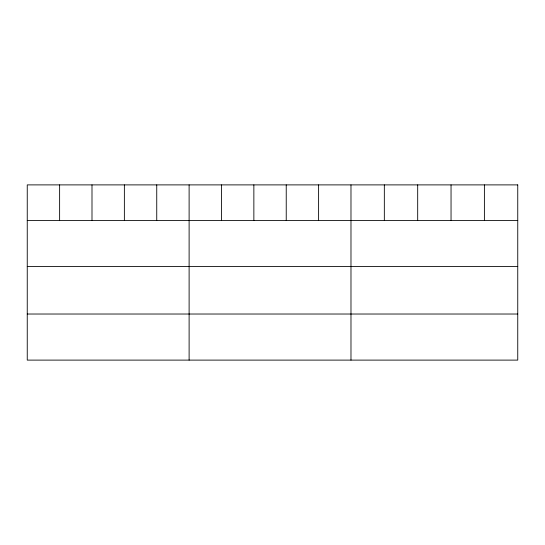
<?xml version="1.0" encoding="UTF-8"?>
<svg xmlns="http://www.w3.org/2000/svg" width="545" height="545" viewBox="0 0 545 545"><rect width="100%" height="100%" fill="white"/><g stroke="black" fill="none" stroke-linecap="round" stroke-linejoin="round"><path stroke-width="0.82" d="M27.25 220.459L517.75 220.459M27.25 266.546L517.75 266.546M27.25 314.022L517.75 314.022M484.396 184.891L484.396 220.459M451.042 184.891L451.042 220.459M417.688 184.891L417.688 220.459M384.334 184.891L384.334 220.459M350.98 184.891L350.98 360.109M318.607 184.891L318.607 220.459M286.234 184.891L286.234 220.459M253.861 184.891L253.861 220.459M221.488 184.891L221.488 220.459M189.115 184.891L189.115 360.109M156.742 184.891L156.742 220.459M124.369 184.891L124.369 220.459M91.996 184.891L91.996 220.459M59.623 184.891L59.623 220.459M517.75 184.891L27.25 184.891L27.25 360.109L517.75 360.109L517.75 184.891"/></g></svg>
